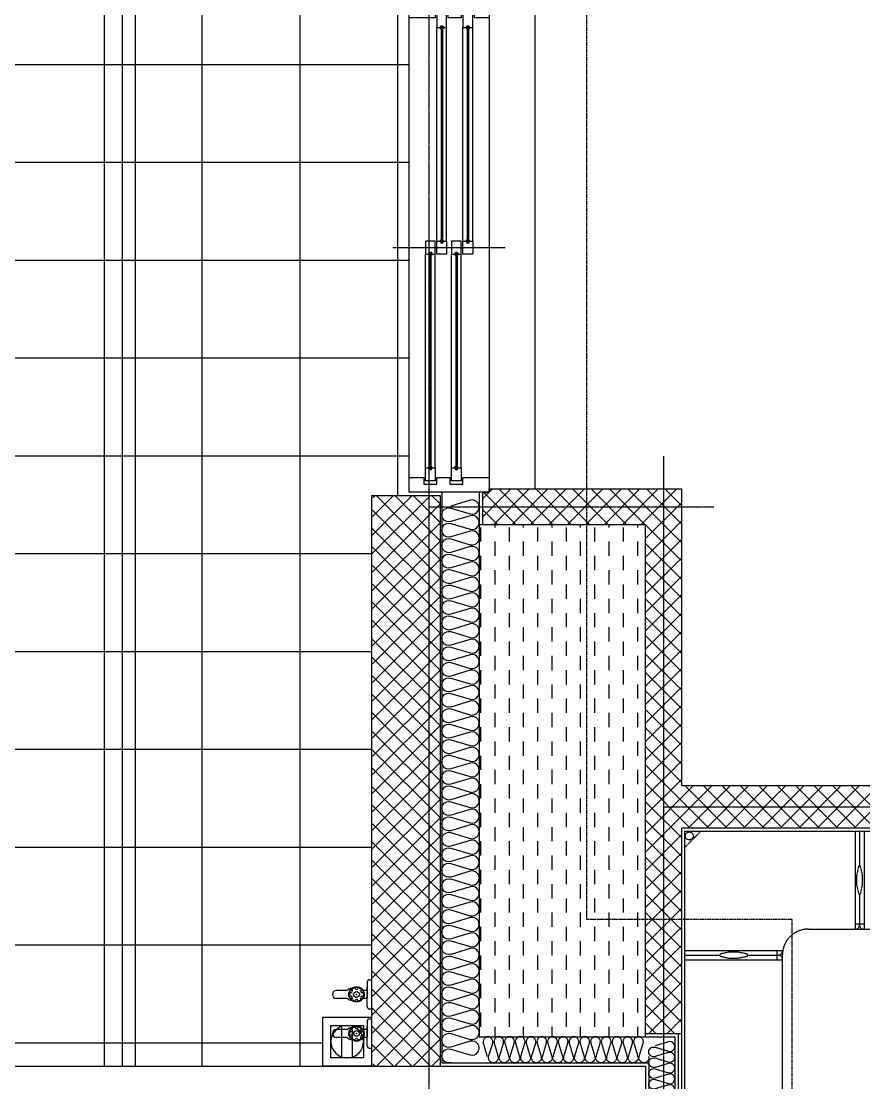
# Model space of a CAD drawing. Header units: millimetres. Extents: x 18456 to 179493, y -203649 to 469211.
# Drawn here: x 146014 to 148598, y 58800 to 62055 of the extents above; entities that cross this region are included whole.
import ezdxf

# ---------------------------------------------------------------- set-up
doc = ezdxf.new("R2010")
doc.units = ezdxf.units.MM
for name, pattern in [('X-평면도(기본형)$0$-HID', [2.5, 1.5, -1]), ('X-평면도(기본형)$0$CEN', [52.5, 50, -1, 0.5, -1]), ('X-평면도(기본형)$0$DASH', [0.35, 0.25, -0.1]), ('X-평면도(기본형)$0$HID', [2.8, 1.8, -1]), ('X-평면도(기본형)$0$HID2', [7.5, 6, -1.5])]:
    doc.linetypes.add(name, pattern=pattern)
for name, color, linetype, true_color in [('X-평면도(기본형)$0$40HAT', 9, 'Continuous', 0x808080), ('X-평면도(기본형)$0$4GYP', 4, 'Continuous', 0x00ffff), ('X-평면도(기본형)$0$A06-시설물-설비', 4, 'Continuous', 0x00ffff), ('X-평면도(기본형)$0$AHID', 5, 'X-평면도(기본형)$0$HID', 0x0000ff), ('X-평면도(기본형)$0$CEN', 1, 'X-평면도(기본형)$0$CEN', 0xff0000), ('X-평면도(기본형)$0$I-FL-FUR(S)', 1, 'X-평면도(기본형)$0$-HID', 0xff0000), ('X-평면도(기본형)$0$INS', 9, 'Continuous', 0x808080), ('X-평면도(기본형)$0$INSUL', 9, 'Continuous', 0x808080), ('X-평면도(기본형)$0$LV', 4, 'Continuous', 0x00ffff), ('X-평면도(기본형)$0$TIL', 5, 'Continuous', 0x0000ff), ('X-평면도(기본형)$0$UIS', 7, 'X-평면도(기본형)$0$HID2', 0x000000), ('X-평면도(기본형)$0$W1', 2, 'Continuous', 0xffff00), ('X-평면도(기본형)$0$W2', 3, 'Continuous', 0x00ff00), ('X-평면도(기본형)$0$WID', 4, 'Continuous', 0x00ffff), ('X-평면도(기본형)$0$설비OPEN', 9, 'Continuous', 0x808080)]:
    doc.layers.add(name, color=color, linetype=linetype, true_color=true_color)
pattern_1 = [(45, (-385916.12, -102003.587), (-28.2842712, 28.2842712), []), (135, (-385916.12, -102003.587), (-28.2842712, -28.2842712), [])]

# ---------------------------------------------------------------- blocks, each defined once
blk = doc.blocks.new('X-평면도(기본형)$0$FSDFSDF321')
at = {"layer": 'X-평면도(기본형)$0$A06-시설물-설비', "color": 1, "true_color": 0xff0000}
for p, q in [((125, -58.6), (25, -58.6)), ((125, -91.4), (25, -91.4))]:
    blk.add_line(p, q, dxfattribs=at)
for points in [[(150, -150), (150, 0), (0, 0), (0, -150)], [(125, -25), (25, -25), (25, -125), (125, -125)]]:
    blk.add_lwpolyline(points, close=True, dxfattribs=at)
blk.add_circle((75, -75), 50, dxfattribs=at)
blk = doc.blocks.new('X-평면도(기본형)$0$수전')
at = {"layer": 'X-평면도(기본형)$0$A06-시설물-설비', "color": 6, "linetype": 'Continuous', "true_color": 0xff00ff}
for p, q in [((-44.7, 39.9), (-44.7, 46.5)), ((-37.7, 32.9), (11.9, 32.9)), ((-11.9, 32.9), (-22, 32.9)), ((-12.2, 32.9), (-12.2, 20.2)), ((37.7, 32.9), (-11.9, 32.9)), ((12.2, 32.9), (12.2, 20.2)), ((44.7, 39.9), (44.7, 46.5)), ((-12.2, -30.8), (-12.2, -61.6)), ((12.2, -31.3), (12.2, -61.6))]:
    blk.add_line(p, q, dxfattribs=at)
for radius in [23.6, 22.2, 8.77]:
    blk.add_circle((0, 0), radius, dxfattribs=at)
for centre, radius, start, end in [((-37.7, 39.9), 7, 180, 270), ((37.7, 39.9), 7, 270, 0), ((-14.1, 8.3), 5.7, 62.0784, 236.9749), ((-19.3, 0.2), 3.98, 302.0784, 56.9749), ((-9.5, 16.8), 3.98, 242.0784, 356.9749), ((0.1, 16.3), 5.7, 2.0784, 176.9749), ((9.8, 16.7), 3.98, 182.0784, 296.9749), ((14.2, 8), 5.7, 302.0784, 116.9749), ((19.3, -0.2), 3.98, 122.0784, 236.9749), ((-14.2, -8), 5.7, 122.0784, 296.9749), ((0.2, -14.7), 18.2, 181.8744, 219.7429), ((-19.2, -30.8), 7, 0, 39.7429), ((-9.8, -16.7), 3.98, 2.0784, 116.9749), ((-0.1, -16.3), 5.7, 182.0784, 356.9749), ((9.5, -16.8), 3.98, 62.0784, 176.9749), ((14.1, -8.3), 5.7, 242.0784, 56.9749), ((19.2, -31.3), 7, 138.7321, 180), ((0.2, -14.7), 18.2, 318.7321, 359.8283), ((0, -61.6), 12.2, 180, 0)]:
    blk.add_arc(centre, radius, start, end, dxfattribs=at)
blk.add_point((0, 0), dxfattribs=at)
blk.add_point((0, 0), dxfattribs=at)
blk = doc.blocks.new('X-평면도(기본형)$0$A$C4cfca2ef')
at = {"layer": 'X-평면도(기본형)$0$A06-시설물-설비', "color": 1, "true_color": 0xff0000}
blk.add_blockref('X-평면도(기본형)$0$FSDFSDF321', (-150, 150), dxfattribs=at)
at = {"layer": 'X-평면도(기본형)$0$A06-시설물-설비', "xscale": -1, "rotation": 180}
for p in [(-220, 46.5), (-100, 46.5)]:
    blk.add_blockref('X-평면도(기본형)$0$수전', p, dxfattribs=at)
blk = doc.blocks.new('X-평면도(기본형)$0$DW1500')
at = {"layer": 'X-평면도(기본형)$0$WID', "color": 1, "true_color": 0xff0000}
blk.add_line((750, 50), (750, -295), dxfattribs=at)
at = {"layer": 'X-평면도(기본형)$0$WID', "color": 8, "true_color": 0x808080}
for p, q in [((1455, 0), (45, 0)), ((766.5, -63), (1428.5, -63)), ((766.5, -63), (766.5, -67)), ((1428.5, -63), (1428.5, -67)), ((766.5, -67), (1428.5, -67)), ((71.5, -98), (733.5, -98)), ((71.5, -98), (71.5, -102)), ((71.5, -102), (733.5, -102)), ((733.5, -98), (733.5, -102)), ((766.5, -143), (1428.5, -143)), ((766.5, -143), (766.5, -147)), ((766.5, -147), (1428.5, -147)), ((1428.5, -143), (1428.5, -147)), ((71.5, -178), (733.5, -178)), ((71.5, -178), (71.5, -182)), ((71.5, -182), (733.5, -182)), ((733.5, -178), (733.5, -182)), ((45, -245), (1455, -245))]:
    blk.add_line(p, q, dxfattribs=at)
at = {"layer": 'X-평면도(기본형)$0$WID'}
for p, q in [((1425, -50), (770, -50)), ((730, -85), (75, -85)), ((1425, -80), (770, -80)), ((730, -115), (75, -115)), ((1425, -130), (770, -130)), ((1425, -160), (770, -160)), ((730, -165), (75, -165)), ((730, -195), (75, -195))]:
    blk.add_line(p, q, dxfattribs=at)
for points in [[(0, -245), (45, -245), (45, -200), (25, -200), (25, -160), (45, -160), (45, -120), (25, -120), (25, -80), (45, -80), (45, 0), (0, 0)], [(1500, 0), (1455, 0), (1455, -45), (1475, -45), (1475, -85), (1455, -85), (1455, -125), (1475, -125), (1475, -165), (1455, -165), (1455, -245), (1500, -245)], [(770, -80), (730, -80), (730, -50), (770, -50), (770, -60), (764.5, -61.8), (764.5, -68.2), (770, -70)], [(1425, -80), (1465, -80), (1465, -50), (1425, -50), (1425, -60), (1430.5, -61.8), (1430.5, -68.2), (1425, -70)], [(75, -115), (35, -115), (35, -85), (75, -85), (75, -95), (69.5, -96.8), (69.5, -103.2), (75, -105)], [(730, -115), (770, -115), (770, -85), (730, -85), (730, -95), (735.5, -96.8), (735.5, -103.2), (730, -105)], [(770, -160), (730, -160), (730, -130), (770, -130), (770, -140), (764.5, -141.8), (764.5, -148.2), (770, -150)], [(1425, -160), (1465, -160), (1465, -130), (1425, -130), (1425, -140), (1430.5, -141.8), (1430.5, -148.2), (1425, -150)], [(75, -195), (35, -195), (35, -165), (75, -165), (75, -175), (69.5, -176.8), (69.5, -183.2), (75, -185)], [(730, -195), (770, -195), (770, -165), (730, -165), (730, -175), (735.5, -176.8), (735.5, -183.2), (730, -185)]]:
    blk.add_lwpolyline(points, close=True, dxfattribs=at)
at = {"layer": 'X-평면도(기본형)$0$WID', "color": 8, "true_color": 0x808080}
for points in [[(770, -59.2), (772.7, -60.6), (773.3, -61.6), (773.8, -63)], [(1425, -59.2), (1422.3, -60.6), (1421.7, -61.6), (1421.2, -63)], [(75, -94.2), (77.7, -95.6), (78.3, -96.6), (78.8, -98)], [(730, -94.2), (727.3, -95.6), (726.7, -96.6), (726.2, -98)], [(770, -70.8), (772.7, -69.4), (773.3, -68.4), (773.8, -67)], [(1425, -70.8), (1422.3, -69.4), (1421.7, -68.4), (1421.2, -67)], [(75, -105.8), (77.7, -104.4), (78.3, -103.4), (78.8, -102)], [(730, -105.8), (727.3, -104.4), (726.7, -103.4), (726.2, -102)], [(770, -139.2), (772.7, -140.6), (773.3, -141.6), (773.8, -143)], [(770, -150.8), (772.7, -149.4), (773.3, -148.4), (773.8, -147)], [(1425, -139.2), (1422.3, -140.6), (1421.7, -141.6), (1421.2, -143)], [(1425, -150.8), (1422.3, -149.4), (1421.7, -148.4), (1421.2, -147)], [(75, -174.2), (77.7, -175.6), (78.3, -176.6), (78.8, -178)], [(75, -185.8), (77.7, -184.4), (78.3, -183.4), (78.8, -182)], [(730, -174.2), (727.3, -175.6), (726.7, -176.6), (726.2, -178)], [(730, -185.8), (727.3, -184.4), (726.7, -183.4), (726.2, -182)]]:
    blk.add_lwpolyline(points, dxfattribs=at)
blk = doc.blocks.new('X-평면도(기본형)$0$A$C17C8346B')
at = {"layer": 'X-평면도(기본형)$0$I-FL-FUR(S)', "color": 1, "linetype": 'X-평면도(기본형)$0$DASH', "ltscale": 10, "true_color": 0xff0000}
for p, q in [((-100, 0), (-1460.4, 0)), ((-100, 0), (-150, 0)), ((-150, 0), (-100, -50)), ((-100, 0), (-100.4, -1660)), ((-100, 0), (-100, -50)), ((-100, 0), (-100, -50)), ((-1460.4, 0), (-1460.4, -300)), ((-1451.4, -107.5), (-1451.4, 0)), ((-1437.4, 0), (-1437.4, -300)), ((-984.2, -0.1), (-984.2, -300)), ((-970.2, 0), (-970.2, -107.5)), ((-956.2, 0), (-956.2, -300)), ((-494, -0.1), (-494, -300)), ((-480, 0), (-480, -107.5)), ((-466, 0), (-466, -300)), ((-1460.4, -135), (-1454.4, -107.9)), ((-1454, -107.5), (-1448.8, -107.5)), ((-1448.3, -107.9), (-1442.4, -135)), ((-973.3, -107.9), (-979.2, -135)), ((-967.6, -107.5), (-972.8, -107.5)), ((-961.2, -135), (-967.1, -107.9)), ((-483.1, -107.9), (-489, -135)), ((-477.4, -107.5), (-482.6, -107.5)), ((-471, -135), (-476.9, -107.9)), ((-1460.4, -165), (-1460.4, -135)), ((-1442.4, -135), (-1442.4, -165)), ((-979.2, -135), (-979.2, -165)), ((-961.2, -165), (-961.2, -135)), ((-489, -135), (-489, -165)), ((-471, -165), (-471, -135)), ((-1454.4, -192.1), (-1460.4, -165)), ((-1448.8, -192.5), (-1454, -192.5)), ((-1451.4, -284.5), (-1451.4, -192.5)), ((-1442.4, -165), (-1448.3, -192.1)), ((-979.2, -165), (-973.3, -192.1)), ((-972.8, -192.5), (-967.6, -192.5)), ((-970.2, -192.5), (-970.2, -288)), ((-967.1, -192.1), (-961.2, -165)), ((-489, -165), (-483.1, -192.1)), ((-482.6, -192.5), (-477.4, -192.5)), ((-480, -192.5), (-480, -288)), ((-476.9, -192.1), (-471, -165)), ((-1451.4, -284.5), (-1451.4, -288)), ((-1451.4, -284.5), (-1437.4, -284.5)), ((-1437.4, -300), (-1437.4, -284.5)), ((-984.2, -284), (-956.2, -284)), ((-494, -284), (-466, -284)), ((-1460.4, -300), (-480, -300)), ((-1442.4, -300), (-1460.4, -300)), ((-1439.4, -300), (-1437.4, -300)), ((-984.2, -300), (-982.2, -300)), ((-956.2, -300), (-958.2, -300)), ((-494, -300), (-492, -300)), ((-466, -300), (-468, -300)), ((-400, -380), (-400.4, -1280)), ((-100.1, -522.7), (-400, -522.7)), ((-400, -522.7), (-400, -524.7)), ((-400, -550.7), (-400, -548.7)), ((-100, -550.7), (-400, -550.7)), ((-292.5, -536.7), (-388, -536.7)), ((-384, -522.7), (-384, -550.7)), ((-292.5, -534.1), (-292.5, -539.3)), ((-265, -527.7), (-292.1, -533.6)), ((-292.1, -539.8), (-265, -545.7)), ((-235, -527.7), (-265, -527.7)), ((-265, -545.7), (-235, -545.7)), ((-207.9, -533.6), (-235, -527.7)), ((-235, -545.7), (-207.9, -539.8)), ((-207.5, -539.3), (-207.5, -534.1)), ((-100, -536.7), (-207.5, -536.7)), ((-100.4, -1109.3), (-400.4, -1109.3)), ((-400.4, -1109.3), (-400.4, -1111.3)), ((-400.4, -1137.3), (-400.4, -1135.3)), ((-100.4, -1137.3), (-400.4, -1137.3)), ((-292.9, -1123.3), (-388.4, -1123.3)), ((-384.4, -1137.3), (-384.4, -1109.3)), ((-292.9, -1125.9), (-292.9, -1120.7)), ((-292.5, -1120.2), (-265.4, -1114.3)), ((-265.4, -1132.3), (-292.5, -1126.4)), ((-265.4, -1114.3), (-235.4, -1114.3)), ((-235.4, -1132.3), (-265.4, -1132.3)), ((-235.4, -1114.3), (-208.3, -1120.2)), ((-208.3, -1126.4), (-235.4, -1132.3)), ((-207.9, -1120.7), (-207.9, -1125.9)), ((-100.4, -1123.3), (-207.9, -1123.3)), ((-1460.4, -1360), (-480.4, -1360)), ((-1459.7, -1660), (-1459.7, -1360)), ((-1441.7, -1360), (-1459.7, -1360)), ((-1438.7, -1360), (-1436.7, -1360)), ((-1436.7, -1360), (-1436.7, -1375.5)), ((-1436.7, -1660), (-1436.7, -1360)), ((-984.2, -1659.9), (-984.2, -1360)), ((-984.2, -1360), (-982.2, -1360)), ((-956.2, -1360), (-958.2, -1360)), ((-956.2, -1660), (-956.2, -1360)), ((-494, -1659.9), (-494, -1360)), ((-494, -1360), (-492, -1360)), ((-466, -1360), (-468, -1360)), ((-466, -1660), (-466, -1360)), ((-1450.7, -1375.5), (-1450.7, -1372)), ((-1450.7, -1375.5), (-1436.7, -1375.5)), ((-1450.7, -1375.5), (-1450.7, -1467.5)), ((-984.2, -1376), (-956.2, -1376)), ((-970.2, -1467.5), (-970.2, -1372)), ((-494, -1376), (-466, -1376)), ((-480, -1467.5), (-480, -1372)), ((-1453.8, -1467.9), (-1459.7, -1495)), ((-1459.7, -1495), (-1459.7, -1525)), ((-1448.1, -1467.5), (-1453.3, -1467.5)), ((-1441.7, -1495), (-1447.6, -1467.9)), ((-1441.7, -1525), (-1441.7, -1495)), ((-979.2, -1495), (-973.3, -1467.9)), ((-979.2, -1525), (-979.2, -1495)), ((-972.8, -1467.5), (-967.6, -1467.5)), ((-967.1, -1467.9), (-961.2, -1495)), ((-961.2, -1495), (-961.2, -1525)), ((-489, -1495), (-483.1, -1467.9)), ((-489, -1525), (-489, -1495)), ((-482.6, -1467.5), (-477.4, -1467.5)), ((-476.9, -1467.9), (-471, -1495)), ((-471, -1495), (-471, -1525)), ((-1459.7, -1525), (-1453.8, -1552.1)), ((-1447.6, -1552.1), (-1441.7, -1525)), ((-973.3, -1552.1), (-979.2, -1525)), ((-961.2, -1525), (-967.1, -1552.1)), ((-483.1, -1552.1), (-489, -1525)), ((-471, -1525), (-476.9, -1552.1)), ((-1453.3, -1552.5), (-1448.1, -1552.5)), ((-1450.7, -1552.5), (-1450.7, -1660)), ((-967.6, -1552.5), (-972.8, -1552.5)), ((-970.2, -1660), (-970.2, -1552.5)), ((-477.4, -1552.5), (-482.6, -1552.5)), ((-480, -1660), (-480, -1552.5)), ((-150.4, -1660), (-100.4, -1610)), ((-100.4, -1660), (-100.4, -1610)), ((-100.4, -1660), (-100.4, -1610)), ((-100.4, -1660), (-1460.4, -1660)), ((-100.4, -1660), (-150.4, -1660))]:
    blk.add_line(p, q, dxfattribs=at)
for centre in [(-114.5, -14.5), (-114.9, -1645.5)]:
    blk.add_circle(centre, 12.3, dxfattribs=at)
for centre, radius, start, end in [((-1454, -108), 0.5, 90, 167.692), ((-1448.8, -108), 0.5, 12.308, 90), ((-972.8, -108), 0.5, 90, 167.692), ((-967.6, -108), 0.5, 12.308, 90), ((-482.6, -108), 0.5, 90, 167.692), ((-477.4, -108), 0.5, 12.308, 90), ((-1454, -192), 0.5, 192.308, 270), ((-1448.8, -192), 0.5, 270, 347.692), ((-972.8, -192), 0.5, 192.308, 270), ((-967.6, -192), 0.5, 270, 347.692), ((-482.6, -192), 0.5, 192.308, 270), ((-477.4, -192), 0.5, 270, 347.692), ((-1439.4, -288), 12, 180, 270), ((-982.2, -288), 12, 270, 0), ((-958.2, -288), 12, 180, 270), ((-492, -288), 12, 270, 0), ((-468, -288), 12, 180, 270), ((-480, -380), 80, 0, 90), ((-388, -524.7), 12, 180, 270), ((-388, -548.7), 12, 90, 180), ((-292, -534.1), 0.5, 102.308, 180), ((-292, -539.3), 0.5, 180, 257.692), ((-208, -534.1), 0.5, 0, 77.692), ((-208, -539.3), 0.5, 282.308, 0), ((-388.4, -1111.3), 12, 180, 270), ((-388.4, -1135.3), 12, 90, 180), ((-292.4, -1120.7), 0.5, 102.308, 180), ((-292.4, -1125.9), 0.5, 180, 257.692), ((-208.4, -1120.7), 0.5, 0, 77.692), ((-208.4, -1125.9), 0.5, 282.308, 0), ((-480.4, -1280), 80, 270, 0), ((-1438.7, -1372), 12, 90, 180), ((-982.2, -1372), 12, 0, 90), ((-958.2, -1372), 12, 90, 180), ((-492, -1372), 12, 0, 90), ((-468, -1372), 12, 90, 180), ((-1453.3, -1468), 0.5, 90, 167.692), ((-1448.1, -1468), 0.5, 12.308, 90), ((-972.8, -1468), 0.5, 90, 167.692), ((-967.6, -1468), 0.5, 12.308, 90), ((-482.6, -1468), 0.5, 90, 167.692), ((-477.4, -1468), 0.5, 12.308, 90), ((-1453.3, -1552), 0.5, 192.308, 270), ((-1448.1, -1552), 0.5, 270, 347.692), ((-972.8, -1552), 0.5, 192.308, 270), ((-967.6, -1552), 0.5, 270, 347.692), ((-482.6, -1552), 0.5, 192.308, 270), ((-477.4, -1552), 0.5, 270, 347.692)]:
    blk.add_arc(centre, radius, start, end, dxfattribs=at)
blk = doc.blocks.new('U101 (X-평면도(기본형)$0$ins-l)')
at = {"layer": 'X-평면도(기본형)$0$INSUL', "color": 8, "true_color": 0x808080}
for p, q in [((36.9, 24.2), (21.4, 75.8)), ((57.5, 75.8), (42, 24.2)), ((78.1, 24.2), (62.6, 75.8)), ((98.7, 75.8), (83.2, 24.2)), ((119.3, 24.2), (103.8, 75.8)), ((139.9, 75.8), (124.5, 24.2)), ((160.5, 24.2), (145.1, 75.8)), ((181.1, 75.8), (165.7, 24.2)), ((201.7, 24.2), (186.3, 75.8)), ((222.3, 75.8), (206.9, 24.2)), ((243, 24.2), (227.5, 75.8)), ((263.6, 75.8), (248.1, 24.2)), ((284.2, 24.2), (268.7, 75.8)), ((304.8, 75.8), (289.3, 24.2)), ((325.4, 24.2), (309.9, 75.8)), ((346, 75.8), (330.6, 24.2)), ((366.6, 24.2), (351.2, 75.8)), ((387.2, 75.8), (371.8, 24.2)), ((407.8, 24.2), (392.4, 75.8)), ((428.4, 75.8), (413, 24.2)), ((449.1, 24.2), (433.6, 75.8)), ((469.7, 75.8), (454.2, 24.2)), ((490.3, 24.2), (474.8, 75.8)), ((510.9, 75.8), (495.4, 24.2)), ((531.5, 24.2), (516, 75.8)), ((552.1, 75.8), (536.6, 24.2)), ((572.7, 24.2), (557.3, 75.8)), ((593.3, 75.8), (577.9, 24.2)), ((613.9, 24.2), (598.5, 75.8)), ((634.5, 75.8), (619.1, 24.2))]:
    blk.add_line(p, q, dxfattribs=at)
at = {"layer": 'X-평면도(기본형)$0$INSUL', "color": 8, "true_color": 0x808080, "extrusion": (0, 0, -1)}
for centre in [(-39.4, 81.2), (-80.7, 81.2), (-121.9, 81.2), (-163.1, 81.2), (-204.3, 81.2), (-245.5, 81.2), (-286.8, 81.2), (-328, 81.2), (-369.2, 81.2), (-410.4, 81.2), (-451.6, 81.2), (-492.9, 81.2), (-534.1, 81.2), (-575.3, 81.2), (-616.5, 81.2)]:
    blk.add_arc(centre, 18.8, 343.3008, 196.6992, dxfattribs=at)
at = {"layer": 'X-평면도(기본형)$0$INSUL', "color": 8, "true_color": 0x808080}
for centre in [(18.8, 18.8), (60, 18.8), (101.3, 18.8), (142.5, 18.8), (183.7, 18.8), (224.9, 18.8), (266.1, 18.8), (307.4, 18.8), (348.6, 18.8), (389.8, 18.8), (431, 18.8), (472.2, 18.8), (513.5, 18.8), (554.7, 18.8), (595.9, 18.8)]:
    blk.add_arc(centre, 18.8, 163.3008, 16.6992, dxfattribs=at)
blk = doc.blocks.new('U99 (X-평면도(기본형)$0$ins-l)')
at = {"layer": 'X-평면도(기본형)$0$INSUL', "color": 8, "true_color": 0x808080}
for p, q in [((36.9, 24.2), (21.4, 75.8)), ((57.5, 75.8), (42, 24.2)), ((78.1, 24.2), (62.6, 75.8)), ((98.7, 75.8), (83.2, 24.2)), ((119.3, 24.2), (103.8, 75.8)), ((139.9, 75.8), (124.5, 24.2)), ((160.5, 24.2), (145.1, 75.8)), ((181.1, 75.8), (165.7, 24.2)), ((201.7, 24.2), (186.3, 75.8)), ((222.3, 75.8), (206.9, 24.2)), ((243, 24.2), (227.5, 75.8)), ((263.6, 75.8), (248.1, 24.2)), ((284.2, 24.2), (268.7, 75.8)), ((304.8, 75.8), (289.3, 24.2)), ((325.4, 24.2), (309.9, 75.8)), ((346, 75.8), (330.6, 24.2)), ((366.6, 24.2), (351.2, 75.8)), ((387.2, 75.8), (371.8, 24.2)), ((407.8, 24.2), (392.4, 75.8)), ((428.4, 75.8), (413, 24.2)), ((449.1, 24.2), (433.6, 75.8)), ((469.7, 75.8), (454.2, 24.2)), ((490.3, 24.2), (474.8, 75.8)), ((510.9, 75.8), (495.4, 24.2)), ((531.5, 24.2), (516, 75.8)), ((552.1, 75.8), (536.6, 24.2)), ((572.7, 24.2), (557.3, 75.8)), ((593.3, 75.8), (577.9, 24.2)), ((613.9, 24.2), (598.5, 75.8)), ((634.5, 75.8), (619.1, 24.2)), ((655.2, 24.2), (639.7, 75.8)), ((675.8, 75.8), (660.3, 24.2)), ((696.4, 24.2), (680.9, 75.8)), ((717, 75.8), (701.5, 24.2)), ((737.6, 24.2), (722.1, 75.8)), ((758.2, 75.8), (742.7, 24.2)), ((778.8, 24.2), (763.4, 75.8)), ((799.4, 75.8), (784, 24.2)), ((820, 24.2), (804.6, 75.8)), ((840.6, 75.8), (825.2, 24.2)), ((861.3, 24.2), (845.8, 75.8)), ((881.9, 75.8), (866.4, 24.2)), ((902.5, 24.2), (887, 75.8)), ((923.1, 75.8), (907.6, 24.2)), ((943.7, 24.2), (928.2, 75.8)), ((964.3, 75.8), (948.8, 24.2)), ((984.9, 24.2), (969.5, 75.8)), ((1005.5, 75.8), (990.1, 24.2))]:
    blk.add_line(p, q, dxfattribs=at)
at = {"layer": 'X-평면도(기본형)$0$INSUL', "color": 8, "true_color": 0x808080, "extrusion": (0, 0, -1)}
for centre in [(-39.4, 81.2), (-80.7, 81.2), (-121.9, 81.2), (-163.1, 81.2), (-204.3, 81.2), (-245.5, 81.2), (-286.8, 81.2), (-328, 81.2), (-369.2, 81.2), (-410.4, 81.2), (-451.6, 81.2), (-492.9, 81.2), (-534.1, 81.2), (-575.3, 81.2), (-616.5, 81.2), (-657.7, 81.2), (-699, 81.2), (-740.2, 81.2), (-781.4, 81.2), (-822.6, 81.2), (-863.8, 81.2), (-905.1, 81.2), (-946.3, 81.2), (-987.5, 81.2)]:
    blk.add_arc(centre, 18.8, 343.3008, 196.6992, dxfattribs=at)
at = {"layer": 'X-평면도(기본형)$0$INSUL', "color": 8, "true_color": 0x808080}
for centre in [(18.8, 18.8), (60, 18.8), (101.3, 18.8), (142.5, 18.8), (183.7, 18.8), (224.9, 18.8), (266.1, 18.8), (307.4, 18.8), (348.6, 18.8), (389.8, 18.8), (431, 18.8), (472.2, 18.8), (513.5, 18.8), (554.7, 18.8), (595.9, 18.8), (637.1, 18.8), (678.3, 18.8), (719.6, 18.8), (760.8, 18.8), (802, 18.8), (843.2, 18.8), (884.4, 18.8), (925.7, 18.8), (966.9, 18.8)]:
    blk.add_arc(centre, 18.8, 163.3008, 16.6992, dxfattribs=at)
blk = doc.blocks.new('U158 (X-평면도(기본형)$0$ins-l)')
at = {"layer": 'X-평면도(기본형)$0$INSUL', "color": 8, "true_color": 0x808080}
for p, q in [((36.9, 24.2), (21.4, 75.8)), ((57.5, 75.8), (42, 24.2)), ((78.1, 24.2), (62.6, 75.8)), ((98.7, 75.8), (83.2, 24.2)), ((119.3, 24.2), (103.8, 75.8)), ((139.9, 75.8), (124.5, 24.2)), ((160.5, 24.2), (145.1, 75.8)), ((181.1, 75.8), (165.7, 24.2)), ((201.7, 24.2), (186.3, 75.8)), ((222.3, 75.8), (206.9, 24.2)), ((243, 24.2), (227.5, 75.8)), ((263.6, 75.8), (248.1, 24.2)), ((284.2, 24.2), (268.7, 75.8)), ((304.8, 75.8), (289.3, 24.2)), ((325.4, 24.2), (309.9, 75.8)), ((346, 75.8), (330.6, 24.2)), ((366.6, 24.2), (351.2, 75.8)), ((387.2, 75.8), (371.8, 24.2)), ((407.8, 24.2), (392.4, 75.8)), ((428.4, 75.8), (413, 24.2)), ((449.1, 24.2), (433.6, 75.8)), ((469.7, 75.8), (454.2, 24.2)), ((490.3, 24.2), (474.8, 75.8)), ((510.9, 75.8), (495.4, 24.2)), ((531.5, 24.2), (516, 75.8)), ((552.1, 75.8), (536.6, 24.2)), ((572.7, 24.2), (557.3, 75.8)), ((593.3, 75.8), (577.9, 24.2)), ((613.9, 24.2), (598.5, 75.8)), ((634.5, 75.8), (619.1, 24.2)), ((655.2, 24.2), (639.7, 75.8)), ((675.8, 75.8), (660.3, 24.2)), ((696.4, 24.2), (680.9, 75.8)), ((717, 75.8), (701.5, 24.2)), ((737.6, 24.2), (722.1, 75.8)), ((758.2, 75.8), (742.7, 24.2)), ((778.8, 24.2), (763.4, 75.8)), ((799.4, 75.8), (784, 24.2)), ((820, 24.2), (804.6, 75.8)), ((840.6, 75.8), (825.2, 24.2)), ((861.3, 24.2), (845.8, 75.8)), ((881.9, 75.8), (866.4, 24.2)), ((902.5, 24.2), (887, 75.8)), ((923.1, 75.8), (907.6, 24.2)), ((943.7, 24.2), (928.2, 75.8)), ((964.3, 75.8), (948.8, 24.2)), ((984.9, 24.2), (969.5, 75.8)), ((1005.5, 75.8), (990.1, 24.2)), ((1026.1, 24.2), (1010.7, 75.8)), ((1046.7, 75.8), (1031.3, 24.2)), ((1067.4, 24.2), (1051.9, 75.8)), ((1088, 75.8), (1072.5, 24.2)), ((1108.6, 24.2), (1093.1, 75.8)), ((1129.2, 75.8), (1113.7, 24.2)), ((1149.8, 24.2), (1134.3, 75.8)), ((1170.4, 75.8), (1154.9, 24.2)), ((1191, 24.2), (1175.6, 75.8)), ((1211.6, 75.8), (1196.2, 24.2)), ((1232.2, 24.2), (1216.8, 75.8)), ((1252.8, 75.8), (1237.4, 24.2)), ((1273.5, 24.2), (1258, 75.8)), ((1294.1, 75.8), (1278.6, 24.2)), ((1314.7, 24.2), (1299.2, 75.8)), ((1335.3, 75.8), (1319.8, 24.2)), ((1355.9, 24.2), (1340.4, 75.8)), ((1376.5, 75.8), (1361, 24.2)), ((1397.1, 24.2), (1381.7, 75.8)), ((1417.7, 75.8), (1402.3, 24.2)), ((1438.3, 24.2), (1422.9, 75.8)), ((1458.9, 75.8), (1443.5, 24.2)), ((1479.5, 24.2), (1464.1, 75.8)), ((1500.2, 75.8), (1484.7, 24.2))]:
    blk.add_line(p, q, dxfattribs=at)
at = {"layer": 'X-평면도(기본형)$0$INSUL', "color": 8, "true_color": 0x808080, "extrusion": (0, 0, -1)}
for centre in [(-39.4, 81.2), (-80.7, 81.2), (-121.9, 81.2), (-163.1, 81.2), (-204.3, 81.2), (-245.5, 81.2), (-286.8, 81.2), (-328, 81.2), (-369.2, 81.2), (-410.4, 81.2), (-451.6, 81.2), (-492.9, 81.2), (-534.1, 81.2), (-575.3, 81.2), (-616.5, 81.2), (-657.7, 81.2), (-699, 81.2), (-740.2, 81.2), (-781.4, 81.2), (-822.6, 81.2), (-863.8, 81.2), (-905.1, 81.2), (-946.3, 81.2), (-987.5, 81.2), (-1028.7, 81.2), (-1069.9, 81.2), (-1111.1, 81.2), (-1152.4, 81.2), (-1193.6, 81.2), (-1234.8, 81.2), (-1276, 81.2), (-1317.2, 81.2), (-1358.5, 81.2), (-1399.7, 81.2), (-1440.9, 81.2), (-1482.1, 81.2)]:
    blk.add_arc(centre, 18.8, 343.3008, 196.6992, dxfattribs=at)
at = {"layer": 'X-평면도(기본형)$0$INSUL', "color": 8, "true_color": 0x808080}
for centre in [(18.8, 18.8), (60, 18.8), (101.3, 18.8), (142.5, 18.8), (183.7, 18.8), (224.9, 18.8), (266.1, 18.8), (307.4, 18.8), (348.6, 18.8), (389.8, 18.8), (431, 18.8), (472.2, 18.8), (513.5, 18.8), (554.7, 18.8), (595.9, 18.8), (637.1, 18.8), (678.3, 18.8), (719.6, 18.8), (760.8, 18.8), (802, 18.8), (843.2, 18.8), (884.4, 18.8), (925.7, 18.8), (966.9, 18.8), (1008.1, 18.8), (1049.3, 18.8), (1090.5, 18.8), (1131.8, 18.8), (1173, 18.8), (1214.2, 18.8), (1255.4, 18.8), (1296.6, 18.8), (1337.9, 18.8), (1379.1, 18.8), (1420.3, 18.8), (1461.5, 18.8)]:
    blk.add_arc(centre, 18.8, 163.3008, 16.6992, dxfattribs=at)

msp = doc.modelspace()

# ---------------------------------------------------------------- hatches: boundary and pattern name
at = {"layer": 'X-평면도(기본형)$0$40HAT'}
h = msp.add_hatch(dxfattribs=at)
h.set_pattern_fill('H3', color=256, scale=40, angle=90, style=0, pattern_type=2)
h.set_pattern_definition(pattern_1)
h.paths.add_polyline_path([(147448.6, 60611.1), (147448.6, 60621.1), (148038.6, 60621.1), (148038.6, 59711.1), (149728.6, 59711.1), (149728.6, 59581.1), (148038.6, 59581.1), (148038.6, 58951.1), (147928.6, 58951.1), (147928.6, 60511.1), (147428.6, 60511.1), (147428.6, 60611.1)], flags=0)
h = msp.add_hatch(dxfattribs=at)
h.set_pattern_fill('H3', color=256, scale=40, angle=90, style=0, pattern_type=2)
h.set_pattern_definition(pattern_1)
h.paths.add_polyline_path([(147088.6, 60601.1), (147298.6, 60601.1), (147298.6, 58851.1), (147088.6, 58851.1)], flags=0)
at = {"layer": 'X-평면도(기본형)$0$TIL'}
h = msp.add_hatch(dxfattribs=at)
h.set_pattern_fill('H3', color=256, scale=300, angle=135, style=0, pattern_type=2)
h.set_pattern_definition([(90, (-941231.35, 74222.73), (-300, 2e-13), []), (180, (-941231.35, 74222.73), (3e-14, -300), [])])
h.paths.add_polyline_path([(146938.6, 59001.1), (147088.6, 59001.1), (147088.6, 60601.1), (147203.6, 60601.1), (147203.6, 62121.1), (147088.6, 62121.1), (147088.6, 62551.1), (146808.6, 62551.1), (146808.6, 66131.1), (146923.6, 66131.1), (146923.6, 67651.1), (146808.6, 67651.1), (146808.6, 68151.1), (147008.6, 68151.1), (147008.6, 69121.1), (145463.6, 69121.1), (145463.6, 63191.1), (146288.6, 63191.1), (146288.6, 62681.1), (146488.6, 62681.1), (146488.6, 62481.1), (146288.6, 62481.1), (146288.6, 62441.1), (145463.6, 62441.1), (145463.6, 58851.1), (146938.6, 58851.1)], flags=0)
at = {"layer": 'X-평면도(기본형)$0$설비OPEN'}
h = msp.add_hatch(dxfattribs=at)
h.set_pattern_fill('DASH', color=256, scale=350, angle=90, style=0, pattern_type=2)
h.set_pattern_definition([(90, (-401245.393, 166378.025), (-43.75, 43.75), [43.75, -43.75])])
h.paths.add_polyline_path([(147418.6, 60511.1), (147418.6, 58941.1), (147928.6, 58941.1), (147928.6, 60511.1)], flags=0)

# ---------------------------------------------------------------- linework, layer by layer
at = {"layer": 'X-평면도(기본형)$0$4GYP'}
for p, q in [((148028.6, 58951.1), (148028.6, 58031.1)), ((148038.6, 58951.1), (148038.6, 58021.1))]:
    msp.add_line(p, q, dxfattribs=at)
at = {"layer": 'X-평면도(기본형)$0$AHID'}
msp.add_line((147588.6, 62231.1), (147588.6, 60621.1), dxfattribs=at)
at = {"layer": 'X-평면도(기본형)$0$CEN'}
for p, q in [((147263.6, 62726.1), (147263.6, 58651.1)), ((147983.6, 60721.1), (147983.6, 58651.1)), ((147263.6, 60566.1), (148138.6, 60566.1)), ((147983.6, 59646.1), (150088.6, 59646.1))]:
    msp.add_line(p, q, dxfattribs=at)
at = {"layer": 'X-평면도(기본형)$0$INS'}
for p, q in [((147303.6, 60611.1), (147303.6, 58861.1)), ((147418.6, 60611.1), (147418.6, 58941.1)), ((147418.6, 58941.1), (148018.6, 58941.1)), ((148018.6, 58941.1), (148018.6, 58041.1)), ((147303.6, 58861.1), (147938.6, 58861.1)), ((147938.6, 58861.1), (147938.6, 58121.1))]:
    msp.add_line(p, q, dxfattribs=at)
at = {"layer": 'X-평면도(기본형)$0$LV'}
for p, q in [((146363.6, 62481.1), (146363.6, 58851.1)), ((146323.6, 62441.1), (146323.6, 58851.1))]:
    msp.add_line(p, q, dxfattribs=at)
at = {"layer": 'X-평면도(기본형)$0$UIS'}
msp.add_lwpolyline([(148378.6, 56431.1), (148378.6, 59301.1), (147748.6, 59301.1), (147748.6, 62231.1)], dxfattribs=at)
at = {"layer": 'X-평면도(기본형)$0$W1'}
for p, q in [((145463.6, 58851.1), (147928.6, 58851.1)), ((147928.6, 58851.1), (147928.6, 58131.1))]:
    msp.add_line(p, q, dxfattribs=at)
at = {"layer": 'X-평면도(기본형)$0$W2'}
for p, q in [((147448.6, 60611.1), (147448.6, 60621.1)), ((147448.6, 60621.1), (148038.6, 60621.1)), ((148038.6, 60621.1), (148038.6, 59711.1)), ((147088.6, 60601.1), (147298.6, 60601.1)), ((147088.6, 60601.1), (147088.6, 58851.1)), ((147298.6, 60601.1), (147298.6, 58851.1)), ((147428.6, 60611.1), (147448.6, 60611.1)), ((147428.6, 60611.1), (147428.6, 60511.1)), ((147928.6, 60511.1), (147428.6, 60511.1)), ((147928.6, 58951.1), (147928.6, 60511.1)), ((148038.6, 59711.1), (149728.6, 59711.1)), ((148038.6, 59581.1), (148038.6, 58951.1)), ((149728.6, 59581.1), (148038.6, 59581.1)), ((147928.6, 58951.1), (148038.6, 58951.1)), ((147088.6, 58851.1), (147298.6, 58851.1))]:
    msp.add_line(p, q, dxfattribs=at)
at = {"layer": 'X-평면도(기본형)$0$설비OPEN'}
msp.add_lwpolyline([(147418.6, 60511.1), (147418.6, 58941.1), (147928.6, 58941.1), (147928.6, 60511.1)], close=True, dxfattribs=at)

# ---------------------------------------------------------------- block references
at = {"xscale": -1, "rotation": 90}
msp.add_blockref('X-평면도(기본형)$0$DW1500', (147203.6, 62111.1), dxfattribs=at)
at = {"lineweight": -2, "ltscale": 5, "xscale": -1, "rotation": 90}
msp.add_blockref('X-평면도(기본형)$0$A$C4cfca2ef', (147088.6, 58851.1), dxfattribs=at)
at = {"layer": 'X-평면도(기본형)$0$I-FL-FUR(S)', "rotation": 90.00000000000001}
msp.add_blockref('X-평면도(기본형)$0$A$C17C8346B', (148048.6, 59671.4), dxfattribs=at)
at = {"layer": 'X-평면도(기본형)$0$INSUL', "rotation": 270}
for name, p, xscale, yscale, zscale in [('U158 (X-평면도(기본형)$0$ins-l)', (147303.6, 58861.1), -1.149999999999999, 1.149999999999999, 1.149999999999999), ('U99 (X-평면도(기본형)$0$ins-l)', (147938.6, 58121.1), -0.7999999999999996, 0.7999999999999996, 0.7999999999999996)]:
    msp.add_blockref(name, p, dxfattribs=dict(at, xscale=xscale, yscale=yscale, zscale=zscale))
at = {"layer": 'X-평면도(기본형)$0$INSUL', "xscale": -0.7999999999999996, "yscale": 0.7999999999999996, "zscale": 0.7999999999999996}
msp.add_blockref('U101 (X-평면도(기본형)$0$ins-l)', (147938.6, 58861.1), dxfattribs=at)

doc.saveas('drawing.dxf')
